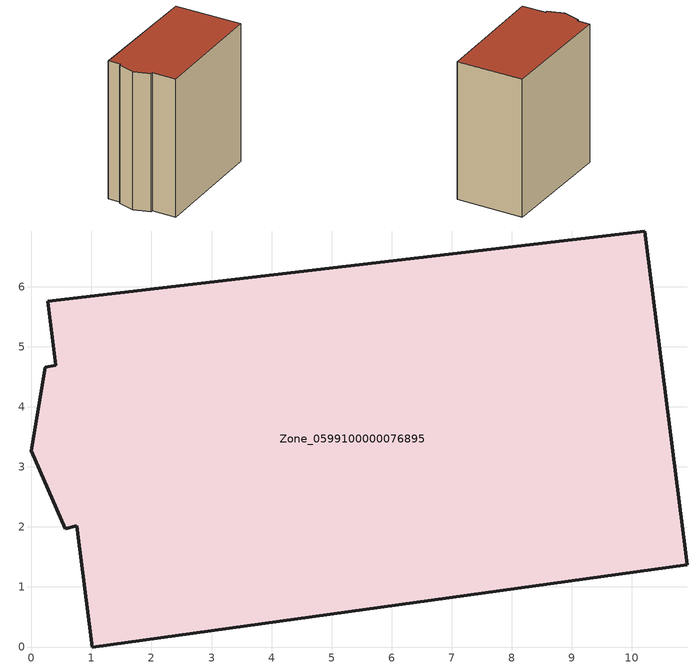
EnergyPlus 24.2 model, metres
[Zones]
Zone_0599100000076895
 floor ground (C_G): 10.22,6.93 10.92,1.37 1.01,0 0.75,2.02 0.56,1.97 0,3.27 0.23,4.66 0.41,4.69 0.27,5.76 z0
 wall outside (C_F): 0.41,4.69 0.23,4.66 0,3.27 0.56,1.97 0.75,2.02 1.01,0 10.92,1.37 10.22,6.93 0.27,5.76 0.41,4.69 z0:11.7
 roof outside (C_R): 1.01,0 10.92,1.37 10.22,6.93 0.27,5.76 0.41,4.69 0.23,4.66 0,3.27 0.56,1.97 0.75,2.02 z11.7
[BUILDING]
Pand.0599100000076895: North Axis=0; Terrain=City; Loads Convergence Tolerance Value=0.04; Temperature Convergence Tolerance Value=0.4; Solar Distribution=FullExterior; Maximum Number of Warmup Days=25; Minimum Number of Warmup Days=1
[Site:Location]
Rotterdam.The.Hague.AP_ZH_NLD Design_Conditions: Latitude=51.96; Longitude=4.45; Time Zone=1; Elevation=-4.5
[SITE:GROUNDTEMPERATURE:BUILDINGSURFACE]
18, 18, 18, 18, 18, 18, 18, 18, 18, 18, 18, 18
[MATERIAL] Thermal Absorptance=0.9; Solar Absorptance=0.7; Visible Absorptance=0.7
Name | Roughness | Thickness | Conductivity | Density | Specific Heat
G.TI.1946 | MediumSmooth | 0.15 | 1 | 540 | 1210
F.TI.1946 | Rough | 0.3 | 0.857143 | 1920 | 840
R.TI.1946 | MediumRough | 0.2 | 0.1 | 1500 | 1000
[CONSTRUCTION]
C_G: G.TI.1946
C_F: F.TI.1946
C_R: R.TI.1946
[ZONE]
Zone_0599100000076895: Type=1; Multiplier=1; Ceiling Height=Autocalculate; Volume=Autocalculate; Floor Area=autocalculate; Part of Total Floor Area=Yes
[ZONEINFILTRATION:DESIGNFLOWRATE]
Infil_Zone_0599100000076895: Zone or ZoneList or Space or SpaceList=Zone_0599100000076895; Schedule=AlwaysOn; Design Flow Rate Calculation Method=Flow/Area; Flow Rate per Floor Area=0.003; Constant Term Coefficient=1; Temperature Term Coefficient=0; Velocity Term Coefficient=0; Velocity Squared Term Coefficient=0
[HVACTEMPLATE:ZONE:IDEALLOADSAIRSYSTEM]
Zone_0599100000076895: Maximum Heating Supply Air Temperature=50; Minimum Cooling Supply Air Temperature=13; Maximum Heating Supply Air Humidity Ratio=0.0156; Minimum Cooling Supply Air Humidity Ratio=0.0077; Heating Limit=NoLimit; Cooling Limit=NoLimit; Dehumidification Control Type=ConstantSensibleHeatRatio; Cooling Sensible Heat Ratio=0.7; Dehumidification Setpoint=60; Humidification Control Type=None; Humidification Setpoint=30; Outdoor Air Method=None; Outdoor Air Flow Rate per Person=0.00944; Outdoor Air Flow Rate per Zone Floor Area=0; Outdoor Air Flow Rate per Zone=0; Demand Controlled Ventilation Type=None; Outdoor Air Economizer Type=NoEconomizer; Heat Recovery Type=None; Sensible Heat Recovery Effectiveness=0.7; Latent Heat Recovery Effectiveness=0.65
[ZONECONTROL:THERMOSTAT]
ThermostatControl_Zone_0599100000076895: Zone or ZoneList=Zone_0599100000076895; Control Type Schedule=DualSetpointControlType; Control 1=Thermostat_Zone_0599100000076895; Temperature Difference Between Cutout And Setpoint=0
[THERMOSTATSETPOINT:DUALSETPOINT]
Thermostat_Zone_0599100000076895: Heating Setpoint Temperature Schedule=HeatingSetpoint_Zone_0599100000076895; Cooling Setpoint Temperature Schedule=CoolingSetpoint_Zone_0599100000076895
[SCHEDULE:COMPACT]
HeatingSetpoint_Zone_0599100000076895: Through: 12/31, For: AllDays, Until: 24:00, 21
CoolingSetpoint_Zone_0599100000076895: Through: 12/31, For: AllDays, Until: 24:00, 24
DualSetpointControlType: Through: 12/31, For: AllDays, Until: 24:00, 4
AlwaysOn: Through: 12/31, For: AllDays, Until: 24:00, 1
